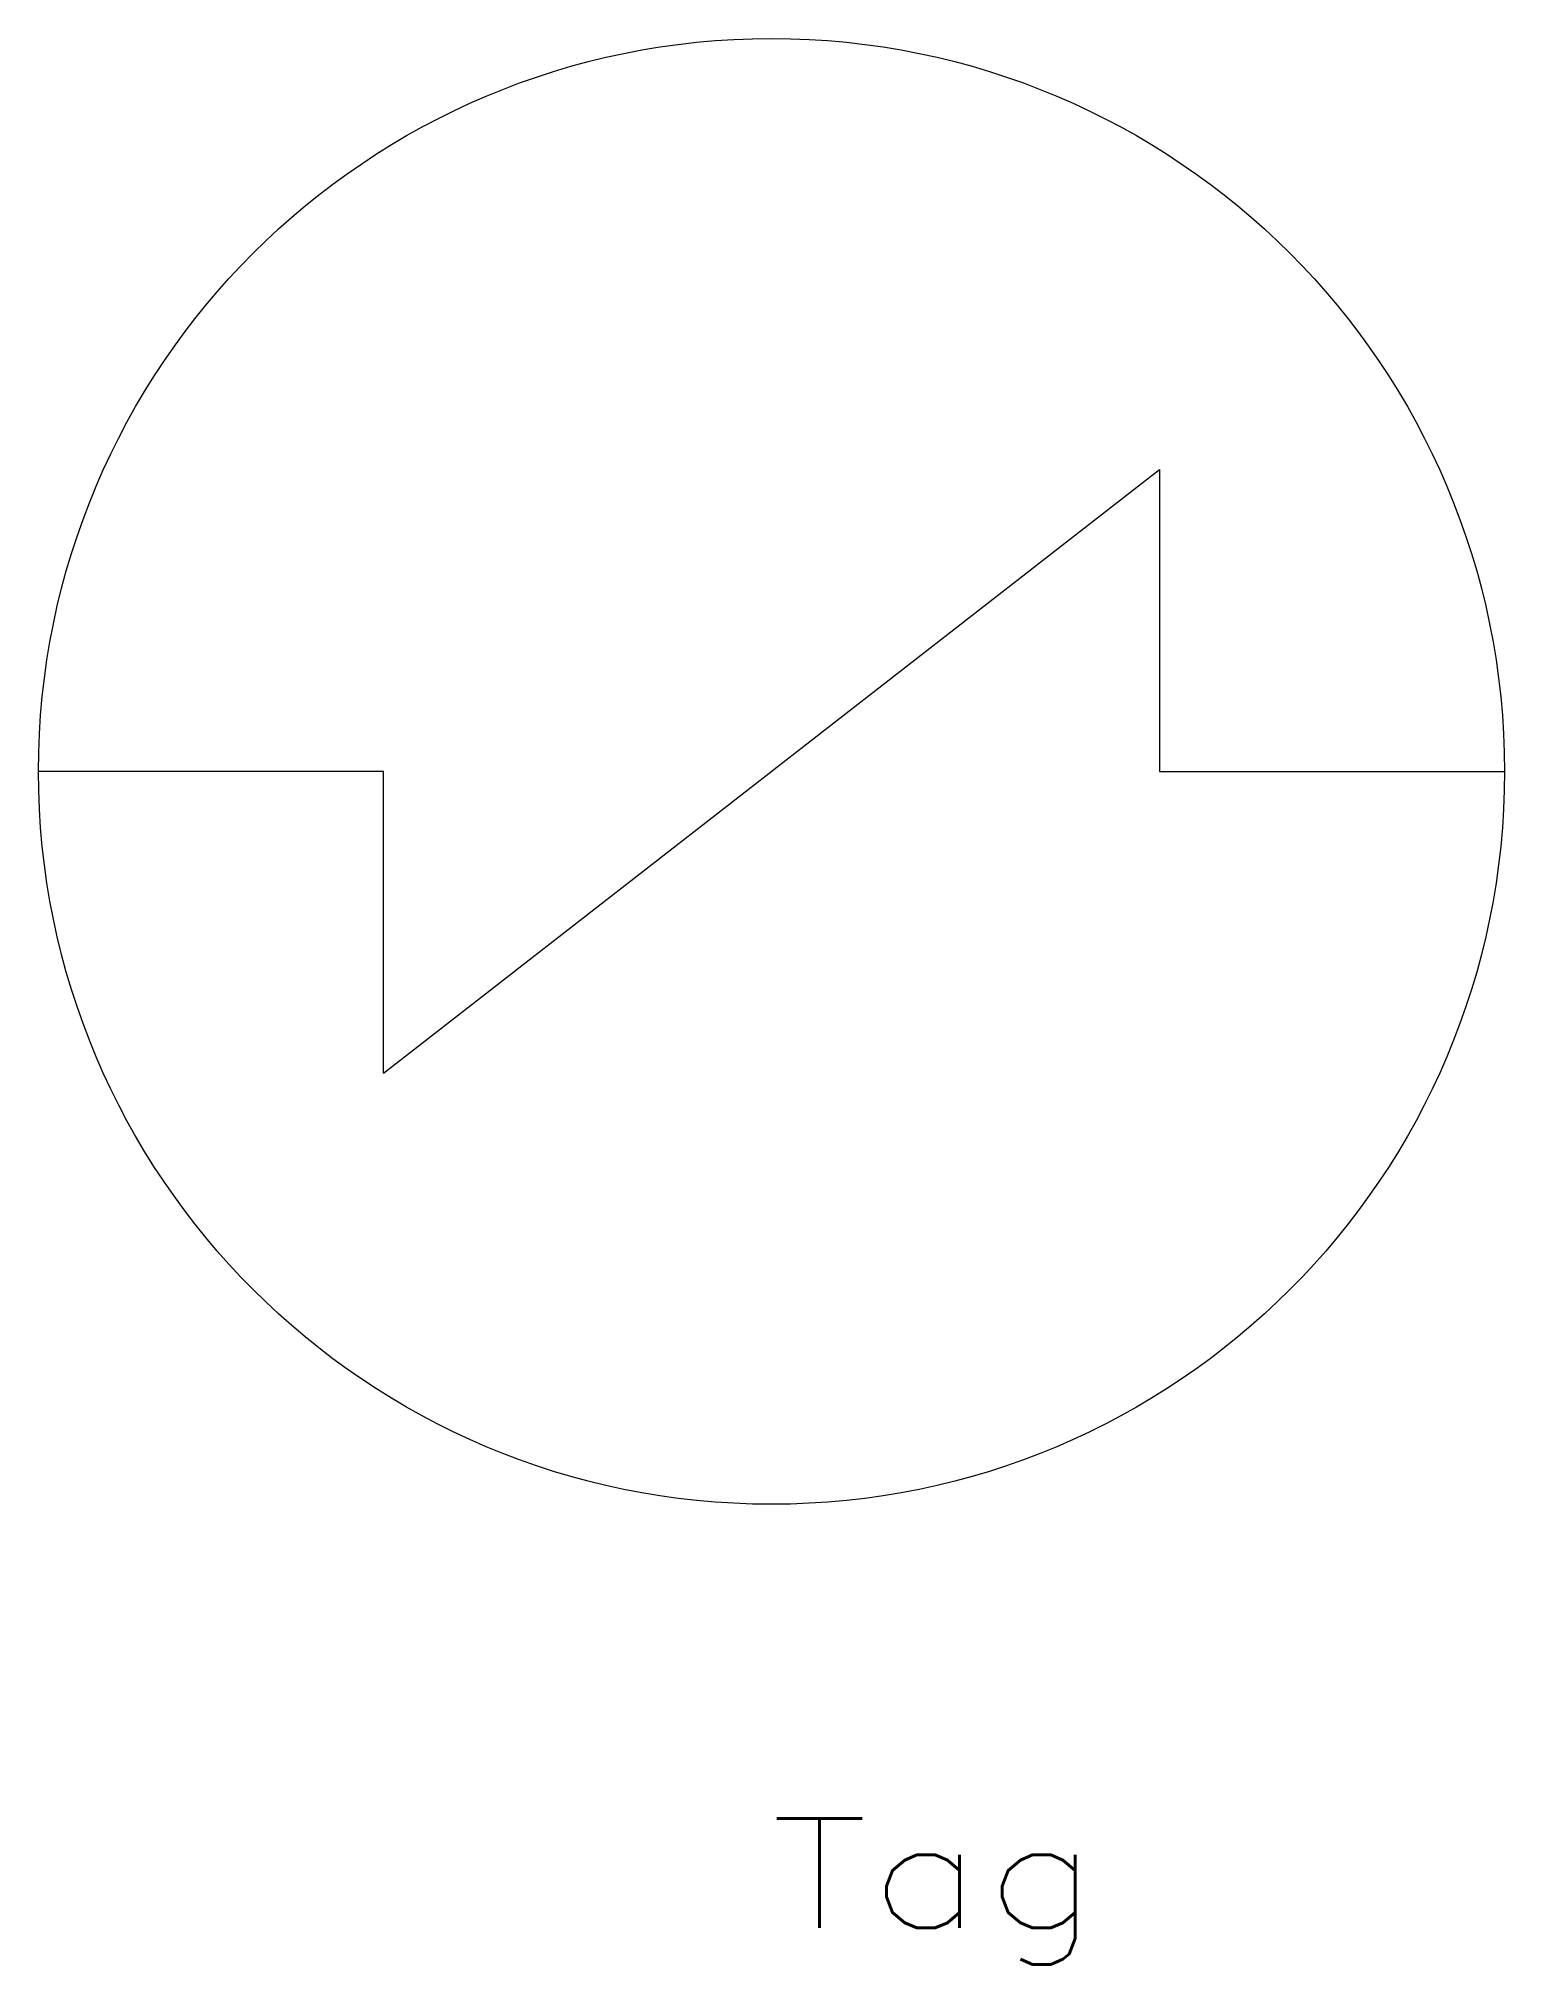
# Model space of a CAD drawing. Header units: inches. Extents: x -8.5 to 8.5, y -13.8 to 8.5.
import ezdxf
from ezdxf.enums import TextEntityAlignment as Align

# ---------------------------------------------------------------- set-up
doc = ezdxf.new("R2010")
doc.units = ezdxf.units.IN
doc.header["$MEASUREMENT"] = 0
doc.layers.get('0').update_dxf_attribs({"lineweight": 0})
doc.styles.add('_TCW_TXTSTY_1', font='TXT.SHX')

msp = doc.modelspace()

# ---------------------------------------------------------------- linework, layer by layer
at = {"linetype": 'Continuous'}
for p, q in [((-4.5, -3.5), (4.5, 3.5)), ((4.5, 3.5), (4.5, 0)), ((-4.5, 0), (-8.5, 0)), ((-4.5, -3.5), (-4.5, 0)), ((4.5, 0), (8.5, 0))]:
    msp.add_line(p, q, dxfattribs=at)
msp.add_circle((0, 0), 8.5, dxfattribs=at)

# ---------------------------------------------------------------- texts
at = {"color": 7, "linetype": 'Continuous', "style": '_TCW_TXTSTY_1', "width": 1.166667}
msp.add_text('Tag', height=1.27, dxfattribs=at).set_placement((-0.007, -13.414), (3.803, -13.414), align=Align.FIT)

doc.saveas('drawing.dxf')
